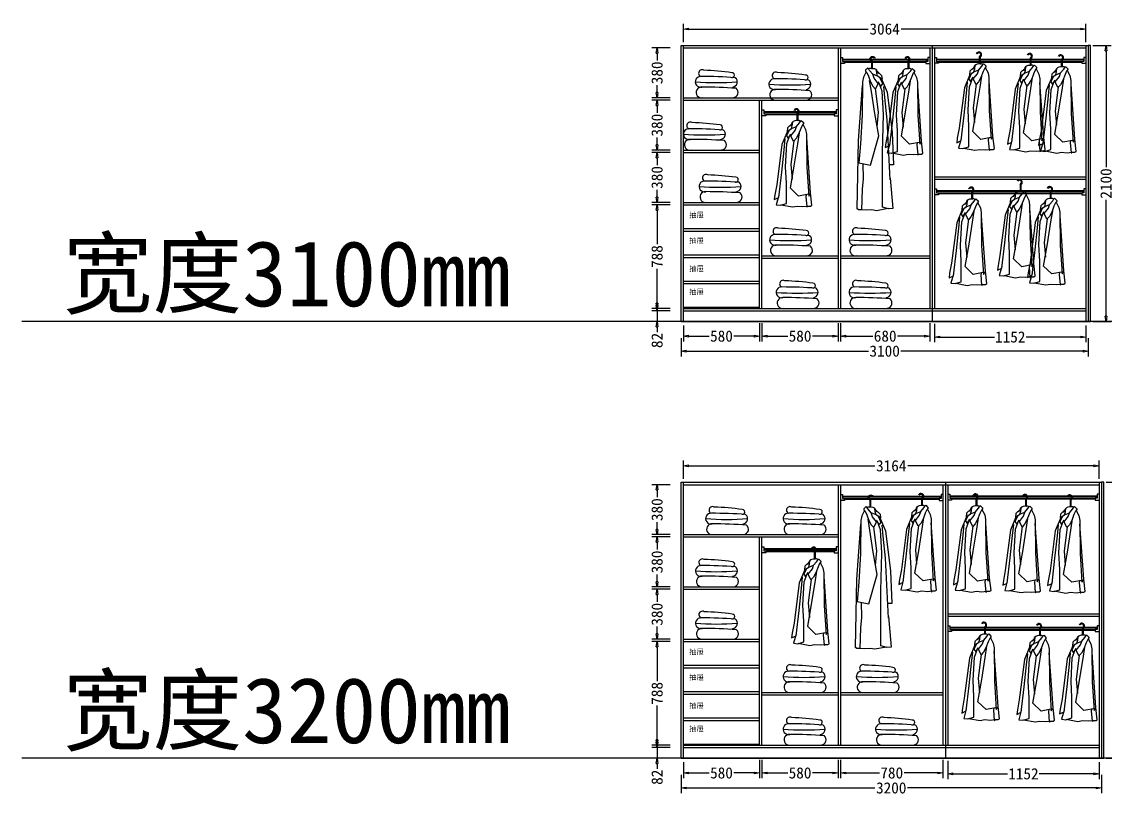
# Model space of a CAD drawing. Header units: millimetres. Extents: x 304407 to 361076, y -1262425 to -1203358.
# Drawn here: x 304407 to 312663, y -1262425 to -1256539 of the extents above; entities that cross this region are included whole.
import ezdxf

# ---------------------------------------------------------------- set-up
doc = ezdxf.new("R2010")
doc.units = ezdxf.units.MM
doc.header["$LTSCALE"] = 20
doc.layers.get('Defpoints').update_dxf_attribs({"color": 250})
for name, color, linetype in [('8', 8, 'Continuous'), ('LAYER10', 11, 'Continuous'), ('LAYER8', 11, 'Continuous'), ('图层3', 4, 'Continuous'), ('墙体', 40, 'Continuous')]:
    doc.layers.add(name, color=color, linetype=linetype)
doc.styles.get("Standard").update_dxf_attribs({"font": 'SimSun.ttf', "height": 85})
doc.styles.add('text', font='SimSun.ttf', dxfattribs={"height": 85})
doc.dimstyles.new('周文晶', dxfattribs={"dimtxt": 70, "dimasz": 40, "dimexe": 40, "dimexo": 30, "dimgap": 10, "dimtad": 0, "dimdec": 0, "dimtxsty": 'Standard', "dimblk": 'CLOSEDBLANK', "dimcen": 200, "dimclrd": 256, "dimclre": 256, "dimadec": 0, "dimazin": 0, "dimtfac": 1, "dimtdec": 0, "dimtmove": 0, "dimatfit": 3, "dimldrblk": 'CLOSEDBLANK', "dimfxl": 100, "dimfxlon": 1, "dimarcsym": 0})

# ---------------------------------------------------------------- blocks, each defined once
blk = doc.blocks.new('_ClosedBlank')
at = {"color": 0, "linetype": 'ByBlock', "lineweight": -2}
for p, q in [((-1, 0.17), (0, 0)), ((-1, 0.17), (-1, -0.17)), ((0, 0), (-1, -0.17))]:
    blk.add_line(p, q, dxfattribs=at)
blk = doc.blocks.new('*D2304')
at = {"lineweight": -2, "transparency": 16777216}
for p, q in [((310024, -1258831.6), (310024, -1258971.6)), ((309444, -1258850.1), (309444, -1258971.6)), ((309484, -1258931.6), (309640, -1258931.6)), ((309984, -1258931.6), (309828.1, -1258931.6))]:
    blk.add_line(p, q, dxfattribs=at)
at = {"layer": 'Defpoints', "color": 0, "transparency": 16777216}
for p in [(310024, -1258720.1), (309444, -1258820.1), (310024, -1258931.6)]:
    blk.add_point(p, dxfattribs=at)
at = {"lineweight": -2, "transparency": 16777216, "xscale": 40, "yscale": 40, "zscale": 40, "rotation": 180}
blk.add_blockref('_ClosedBlank', (309444, -1258931.6), dxfattribs=at)
at = {"lineweight": -2, "transparency": 16777216, "xscale": 40, "yscale": 40, "zscale": 40}
blk.add_blockref('_ClosedBlank', (310024, -1258931.6), dxfattribs=at)
at = {"color": 0, "transparency": 16777216, "insert": (309734, -1258931.6), "char_height": 85, "attachment_point": 5}
blk.add_mtext('580', dxfattribs=at)
blk = doc.blocks.new('*D2305')
at = {"lineweight": -2, "transparency": 16777216}
for p, q in [((310042, -1258831.6), (310042, -1258971.6)), ((310622, -1258831.6), (310622, -1258971.6)), ((310082, -1258931.6), (310238, -1258931.6)), ((310582, -1258931.6), (310426.1, -1258931.6))]:
    blk.add_line(p, q, dxfattribs=at)
at = {"layer": 'Defpoints', "color": 0, "transparency": 16777216}
for p in [(310042, -1256738.1), (310622, -1258720.1), (310622, -1258931.6)]:
    blk.add_point(p, dxfattribs=at)
at = {"lineweight": -2, "transparency": 16777216, "xscale": 40, "yscale": 40, "zscale": 40, "rotation": 180}
blk.add_blockref('_ClosedBlank', (310042, -1258931.6), dxfattribs=at)
at = {"lineweight": -2, "transparency": 16777216, "xscale": 40, "yscale": 40, "zscale": 40}
blk.add_blockref('_ClosedBlank', (310622, -1258931.6), dxfattribs=at)
at = {"color": 0, "transparency": 16777216, "insert": (310332, -1258931.6), "char_height": 85, "attachment_point": 5}
blk.add_mtext('580', dxfattribs=at)
blk = doc.blocks.new('*D2306')
at = {"lineweight": -2, "transparency": 16777216}
for p, q in [((309444, -1256694.7), (309444, -1256554.7)), ((309484, -1256594.7), (310850.8, -1256594.7)), ((312468, -1256594.7), (311101.3, -1256594.7)), ((312508, -1256694.7), (312508, -1256554.7))]:
    blk.add_line(p, q, dxfattribs=at)
at = {"layer": 'Defpoints', "color": 0, "transparency": 16777216}
for p in [(312508, -1256594.7), (309444, -1256738.1), (312508, -1256738.1)]:
    blk.add_point(p, dxfattribs=at)
at = {"lineweight": -2, "transparency": 16777216, "xscale": 40, "yscale": 40, "zscale": 40, "rotation": 180}
blk.add_blockref('_ClosedBlank', (309444, -1256594.7), dxfattribs=at)
at = {"lineweight": -2, "transparency": 16777216, "xscale": 40, "yscale": 40, "zscale": 40}
blk.add_blockref('_ClosedBlank', (312508, -1256594.7), dxfattribs=at)
at = {"color": 0, "transparency": 16777216, "insert": (310976, -1256594.7), "char_height": 85, "attachment_point": 5}
blk.add_mtext('3064', dxfattribs=at)
blk = doc.blocks.new('*D2307')
at = {"lineweight": -2, "transparency": 16777216}
for p, q in [((309426, -1258945.7), (309426, -1259085.7)), ((312526, -1258945.7), (312526, -1259085.7)), ((309466, -1259045.7), (310851.8, -1259045.7)), ((312486, -1259045.7), (311100.3, -1259045.7))]:
    blk.add_line(p, q, dxfattribs=at)
at = {"layer": 'Defpoints', "color": 0, "transparency": 16777216}
for p in [(309426, -1258820.1), (312526, -1258820.1), (312526, -1259045.7)]:
    blk.add_point(p, dxfattribs=at)
at = {"lineweight": -2, "transparency": 16777216, "xscale": 40, "yscale": 40, "zscale": 40, "rotation": 180}
blk.add_blockref('_ClosedBlank', (309426, -1259045.7), dxfattribs=at)
at = {"lineweight": -2, "transparency": 16777216, "xscale": 40, "yscale": 40, "zscale": 40}
blk.add_blockref('_ClosedBlank', (312526, -1259045.7), dxfattribs=at)
at = {"color": 0, "transparency": 16777216, "insert": (310976, -1259045.7), "char_height": 85, "attachment_point": 5}
blk.add_mtext('3100', dxfattribs=at)
blk = doc.blocks.new('*D2308')
at = {"lineweight": -2, "transparency": 16777216}
for p, q in [((309243.8, -1258698.1), (309243.8, -1258658.1)), ((309343.8, -1258738.1), (309203.8, -1258738.1)), ((309243.8, -1258738.1), (309243.8, -1258820.1)), ((309343.8, -1258820.1), (309203.8, -1258820.1)), ((309243.8, -1258860.1), (309243.8, -1258900.1))]:
    blk.add_line(p, q, dxfattribs=at)
at = {"layer": 'Defpoints', "color": 0, "transparency": 16777216}
for p in [(309243.8, -1258738.1), (309444, -1258738.1), (309426, -1258820.1)]:
    blk.add_point(p, dxfattribs=at)
at = {"lineweight": -2, "transparency": 16777216, "xscale": 40, "yscale": 40, "zscale": 40}
for p, rotation in [((309243.8, -1258738.1), 270), ((309243.8, -1258820.1), 90)]:
    blk.add_blockref('_ClosedBlank', p, dxfattribs=dict(at, rotation=rotation))
at = {"color": 0, "transparency": 16777216, "insert": (309243.8, -1258964.2), "char_height": 85, "attachment_point": 5, "rotation": 90}
blk.add_mtext('82', dxfattribs=at)
blk = doc.blocks.new('*D2309')
at = {"lineweight": -2, "transparency": 16777216}
for p, q in [((309343.8, -1257932.1), (309203.8, -1257932.1)), ((309243.8, -1257972.1), (309243.8, -1258232.7)), ((309243.8, -1258680.1), (309243.8, -1258419.4)), ((309343.8, -1258720.1), (309203.8, -1258720.1))]:
    blk.add_line(p, q, dxfattribs=at)
at = {"layer": 'Defpoints', "color": 0, "transparency": 16777216}
for p in [(309243.8, -1257932.1), (309444, -1257932.1), (309444, -1258720.1)]:
    blk.add_point(p, dxfattribs=at)
at = {"lineweight": -2, "transparency": 16777216, "xscale": 40, "yscale": 40, "zscale": 40}
for p, rotation in [((309243.8, -1257932.1), 90), ((309243.8, -1258720.1), 270)]:
    blk.add_blockref('_ClosedBlank', p, dxfattribs=dict(at, rotation=rotation))
at = {"color": 0, "transparency": 16777216, "insert": (309243.8, -1258326.1), "char_height": 85, "attachment_point": 5, "rotation": 90}
blk.add_mtext('788', dxfattribs=at)
blk = doc.blocks.new('*D2310')
at = {"lineweight": -2, "transparency": 16777216}
for p, q in [((309343.8, -1257534.1), (309203.8, -1257534.1)), ((309243.8, -1257574.1), (309243.8, -1257630)), ((309243.8, -1257874.1), (309243.8, -1257818.1)), ((309343.8, -1257914.1), (309203.8, -1257914.1))]:
    blk.add_line(p, q, dxfattribs=at)
at = {"layer": 'Defpoints', "color": 0, "transparency": 16777216}
for p in [(309243.8, -1257534.1), (309444, -1257534.1), (309444, -1257914.1)]:
    blk.add_point(p, dxfattribs=at)
at = {"lineweight": -2, "transparency": 16777216, "xscale": 40, "yscale": 40, "zscale": 40}
for p, rotation in [((309243.8, -1257534.1), 90), ((309243.8, -1257914.1), 270)]:
    blk.add_blockref('_ClosedBlank', p, dxfattribs=dict(at, rotation=rotation))
at = {"color": 0, "transparency": 16777216, "insert": (309243.8, -1257724.1), "char_height": 85, "attachment_point": 5, "rotation": 90}
blk.add_mtext('380', dxfattribs=at)
blk = doc.blocks.new('*D2311')
at = {"lineweight": -2, "transparency": 16777216}
for p, q in [((309343.8, -1257136.1), (309203.8, -1257136.1)), ((309243.8, -1257176.1), (309243.8, -1257232)), ((309243.8, -1257476.1), (309243.8, -1257420.1)), ((309343.8, -1257516.1), (309203.8, -1257516.1))]:
    blk.add_line(p, q, dxfattribs=at)
at = {"layer": 'Defpoints', "color": 0, "transparency": 16777216}
for p in [(309243.8, -1257136.1), (309444, -1257136.1), (309444, -1257516.1)]:
    blk.add_point(p, dxfattribs=at)
at = {"lineweight": -2, "transparency": 16777216, "xscale": 40, "yscale": 40, "zscale": 40}
for p, rotation in [((309243.8, -1257136.1), 90), ((309243.8, -1257516.1), 270)]:
    blk.add_blockref('_ClosedBlank', p, dxfattribs=dict(at, rotation=rotation))
at = {"color": 0, "transparency": 16777216, "insert": (309243.8, -1257326.1), "char_height": 85, "attachment_point": 5, "rotation": 90}
blk.add_mtext('380', dxfattribs=at)
blk = doc.blocks.new('*D2312')
at = {"lineweight": -2, "transparency": 16777216}
for p, q in [((309343.8, -1256738.1), (309203.8, -1256738.1)), ((309243.8, -1256778.1), (309243.8, -1256834)), ((309243.8, -1257078.1), (309243.8, -1257022.1)), ((309343.8, -1257118.1), (309203.8, -1257118.1))]:
    blk.add_line(p, q, dxfattribs=at)
at = {"layer": 'Defpoints', "color": 0, "transparency": 16777216}
for p in [(309243.8, -1256738.1), (309444, -1256738.1), (309444, -1257118.1)]:
    blk.add_point(p, dxfattribs=at)
at = {"lineweight": -2, "transparency": 16777216, "xscale": 40, "yscale": 40, "zscale": 40}
for p, rotation in [((309243.8, -1256738.1), 90), ((309243.8, -1257118.1), 270)]:
    blk.add_blockref('_ClosedBlank', p, dxfattribs=dict(at, rotation=rotation))
at = {"color": 0, "transparency": 16777216, "insert": (309243.8, -1256928.1), "char_height": 85, "attachment_point": 5, "rotation": 90}
blk.add_mtext('380', dxfattribs=at)
blk = doc.blocks.new('*D2313')
at = {"lineweight": -2, "transparency": 16777216}
for p, q in [((312560.9, -1256720.1), (312700.9, -1256720.1)), ((312660.9, -1256760.1), (312660.9, -1257645.3)), ((312660.9, -1258780.1), (312660.9, -1257894.8)), ((312560.9, -1258820.1), (312700.9, -1258820.1))]:
    blk.add_line(p, q, dxfattribs=at)
at = {"layer": 'Defpoints', "color": 0, "transparency": 16777216}
for p in [(312526, -1256720.1), (312660.9, -1256720.1), (312526, -1258820.1)]:
    blk.add_point(p, dxfattribs=at)
at = {"lineweight": -2, "transparency": 16777216, "xscale": 40, "yscale": 40, "zscale": 40}
for p, rotation in [((312660.9, -1256720.1), 90), ((312660.9, -1258820.1), 270)]:
    blk.add_blockref('_ClosedBlank', p, dxfattribs=dict(at, rotation=rotation))
at = {"color": 0, "transparency": 16777216, "insert": (312660.9, -1257770.1), "char_height": 85, "attachment_point": 5, "rotation": 90}
blk.add_mtext('2100', dxfattribs=at)
blk = doc.blocks.new('*D2314')
at = {"lineweight": -2, "transparency": 16777216}
for p, q in [((311356, -1258838.3), (311356, -1258978.3)), ((312508, -1258850.1), (312508, -1258978.3)), ((311396, -1258938.3), (311811.8, -1258938.3)), ((312468, -1258938.3), (312052.3, -1258938.3))]:
    blk.add_line(p, q, dxfattribs=at)
at = {"layer": 'Defpoints', "color": 0, "transparency": 16777216}
for p in [(311356, -1258720.1), (312508, -1258820.1), (312508, -1258938.3)]:
    blk.add_point(p, dxfattribs=at)
at = {"lineweight": -2, "transparency": 16777216, "xscale": 40, "yscale": 40, "zscale": 40, "rotation": 180}
blk.add_blockref('_ClosedBlank', (311356, -1258938.3), dxfattribs=at)
at = {"lineweight": -2, "transparency": 16777216, "xscale": 40, "yscale": 40, "zscale": 40}
blk.add_blockref('_ClosedBlank', (312508, -1258938.3), dxfattribs=at)
at = {"color": 0, "transparency": 16777216, "insert": (311932, -1258938.3), "char_height": 85, "attachment_point": 5}
blk.add_mtext('1152', dxfattribs=at)
blk = doc.blocks.new('*D2315')
at = {"lineweight": -2, "transparency": 16777216}
for p, q in [((310640, -1258831.6), (310640, -1258971.6)), ((311320, -1258831.6), (311320, -1258971.6)), ((310680, -1258931.6), (310885.3, -1258931.6)), ((311280, -1258931.6), (311074.8, -1258931.6))]:
    blk.add_line(p, q, dxfattribs=at)
at = {"layer": 'Defpoints', "color": 0, "transparency": 16777216}
for p in [(310640, -1258720.1), (311320, -1258720.1), (311320, -1258931.6)]:
    blk.add_point(p, dxfattribs=at)
at = {"lineweight": -2, "transparency": 16777216, "xscale": 40, "yscale": 40, "zscale": 40, "rotation": 180}
blk.add_blockref('_ClosedBlank', (310640, -1258931.6), dxfattribs=at)
at = {"lineweight": -2, "transparency": 16777216, "xscale": 40, "yscale": 40, "zscale": 40}
blk.add_blockref('_ClosedBlank', (311320, -1258931.6), dxfattribs=at)
at = {"color": 0, "transparency": 16777216, "insert": (310980, -1258931.6), "char_height": 85, "attachment_point": 5}
blk.add_mtext('680', dxfattribs=at)
blk = doc.blocks.new('*D2422')
at = {"lineweight": -2, "transparency": 16777216}
for p, q in [((309444, -1262173.9), (309444, -1262295.5)), ((310024, -1262155.5), (310024, -1262295.5)), ((309484, -1262255.5), (309640, -1262255.5)), ((309984, -1262255.5), (309828.1, -1262255.5))]:
    blk.add_line(p, q, dxfattribs=at)
at = {"layer": 'Defpoints', "color": 0, "transparency": 16777216}
for p in [(310024, -1262043.9), (309444, -1262143.9), (310024, -1262255.5)]:
    blk.add_point(p, dxfattribs=at)
at = {"lineweight": -2, "transparency": 16777216, "xscale": 40, "yscale": 40, "zscale": 40, "rotation": 180}
blk.add_blockref('_ClosedBlank', (309444, -1262255.5), dxfattribs=at)
at = {"lineweight": -2, "transparency": 16777216, "xscale": 40, "yscale": 40, "zscale": 40}
blk.add_blockref('_ClosedBlank', (310024, -1262255.5), dxfattribs=at)
at = {"color": 0, "transparency": 16777216, "insert": (309734, -1262255.5), "char_height": 85, "attachment_point": 5}
blk.add_mtext('580', dxfattribs=at)
blk = doc.blocks.new('*D2423')
at = {"lineweight": -2, "transparency": 16777216}
for p, q in [((310042, -1262155.5), (310042, -1262295.5)), ((310622, -1262155.5), (310622, -1262295.5)), ((310082, -1262255.5), (310238, -1262255.5)), ((310582, -1262255.5), (310426.1, -1262255.5))]:
    blk.add_line(p, q, dxfattribs=at)
at = {"layer": 'Defpoints', "color": 0, "transparency": 16777216}
for p in [(310042, -1260061.9), (310622, -1262043.9), (310622, -1262255.5)]:
    blk.add_point(p, dxfattribs=at)
at = {"lineweight": -2, "transparency": 16777216, "xscale": 40, "yscale": 40, "zscale": 40, "rotation": 180}
blk.add_blockref('_ClosedBlank', (310042, -1262255.5), dxfattribs=at)
at = {"lineweight": -2, "transparency": 16777216, "xscale": 40, "yscale": 40, "zscale": 40}
blk.add_blockref('_ClosedBlank', (310622, -1262255.5), dxfattribs=at)
at = {"color": 0, "transparency": 16777216, "insert": (310332, -1262255.5), "char_height": 85, "attachment_point": 5}
blk.add_mtext('580', dxfattribs=at)
blk = doc.blocks.new('*D2424')
at = {"lineweight": -2, "transparency": 16777216}
for p, q in [((309444, -1260018.5), (309444, -1259878.5)), ((312608, -1260018.5), (312608, -1259878.5)), ((309484, -1259918.5), (310900.8, -1259918.5)), ((312568, -1259918.5), (311151.3, -1259918.5))]:
    blk.add_line(p, q, dxfattribs=at)
at = {"layer": 'Defpoints', "color": 0, "transparency": 16777216}
for p in [(312608, -1259918.5), (309444, -1260061.9), (312608, -1260061.9)]:
    blk.add_point(p, dxfattribs=at)
at = {"lineweight": -2, "transparency": 16777216, "xscale": 40, "yscale": 40, "zscale": 40, "rotation": 180}
blk.add_blockref('_ClosedBlank', (309444, -1259918.5), dxfattribs=at)
at = {"lineweight": -2, "transparency": 16777216, "xscale": 40, "yscale": 40, "zscale": 40}
blk.add_blockref('_ClosedBlank', (312608, -1259918.5), dxfattribs=at)
at = {"color": 0, "transparency": 16777216, "insert": (311026, -1259918.5), "char_height": 85, "attachment_point": 5}
blk.add_mtext('3164', dxfattribs=at)
blk = doc.blocks.new('*D2425')
at = {"lineweight": -2, "transparency": 16777216}
for p, q in [((309426, -1262269.6), (309426, -1262409.6)), ((312626, -1262269.6), (312626, -1262409.6)), ((309466, -1262369.6), (310901.8, -1262369.6)), ((312586, -1262369.6), (311150.3, -1262369.6))]:
    blk.add_line(p, q, dxfattribs=at)
at = {"layer": 'Defpoints', "color": 0, "transparency": 16777216}
for p in [(309426, -1262143.9), (312626, -1262143.9), (312626, -1262369.6)]:
    blk.add_point(p, dxfattribs=at)
at = {"lineweight": -2, "transparency": 16777216, "xscale": 40, "yscale": 40, "zscale": 40, "rotation": 180}
blk.add_blockref('_ClosedBlank', (309426, -1262369.6), dxfattribs=at)
at = {"lineweight": -2, "transparency": 16777216, "xscale": 40, "yscale": 40, "zscale": 40}
blk.add_blockref('_ClosedBlank', (312626, -1262369.6), dxfattribs=at)
at = {"color": 0, "transparency": 16777216, "insert": (311026, -1262369.6), "char_height": 85, "attachment_point": 5}
blk.add_mtext('3200', dxfattribs=at)
blk = doc.blocks.new('*D2426')
at = {"lineweight": -2, "transparency": 16777216}
for p, q in [((309243.8, -1262021.9), (309243.8, -1261981.9)), ((309343.8, -1262061.9), (309203.8, -1262061.9)), ((309243.8, -1262061.9), (309243.8, -1262143.9)), ((309343.8, -1262143.9), (309203.8, -1262143.9)), ((309243.8, -1262183.9), (309243.8, -1262223.9))]:
    blk.add_line(p, q, dxfattribs=at)
at = {"layer": 'Defpoints', "color": 0, "transparency": 16777216}
for p in [(309243.8, -1262061.9), (309444, -1262061.9), (309426, -1262143.9)]:
    blk.add_point(p, dxfattribs=at)
at = {"lineweight": -2, "transparency": 16777216, "xscale": 40, "yscale": 40, "zscale": 40}
for p, rotation in [((309243.8, -1262061.9), 270), ((309243.8, -1262143.9), 90)]:
    blk.add_blockref('_ClosedBlank', p, dxfattribs=dict(at, rotation=rotation))
at = {"color": 0, "transparency": 16777216, "insert": (309243.8, -1262288), "char_height": 85, "attachment_point": 5, "rotation": 90}
blk.add_mtext('82', dxfattribs=at)
blk = doc.blocks.new('*D2427')
at = {"lineweight": -2, "transparency": 16777216}
for p, q in [((309343.8, -1261255.9), (309203.8, -1261255.9)), ((309243.8, -1261295.9), (309243.8, -1261556.6)), ((309243.8, -1262003.9), (309243.8, -1261743.3)), ((309343.8, -1262043.9), (309203.8, -1262043.9))]:
    blk.add_line(p, q, dxfattribs=at)
at = {"layer": 'Defpoints', "color": 0, "transparency": 16777216}
for p in [(309243.8, -1261255.9), (309444, -1261255.9), (309444, -1262043.9)]:
    blk.add_point(p, dxfattribs=at)
at = {"lineweight": -2, "transparency": 16777216, "xscale": 40, "yscale": 40, "zscale": 40}
for p, rotation in [((309243.8, -1261255.9), 90), ((309243.8, -1262043.9), 270)]:
    blk.add_blockref('_ClosedBlank', p, dxfattribs=dict(at, rotation=rotation))
at = {"color": 0, "transparency": 16777216, "insert": (309243.8, -1261649.9), "char_height": 85, "attachment_point": 5, "rotation": 90}
blk.add_mtext('788', dxfattribs=at)
blk = doc.blocks.new('*D2428')
at = {"lineweight": -2, "transparency": 16777216}
for p, q in [((309343.8, -1260857.9), (309203.8, -1260857.9)), ((309243.8, -1260897.9), (309243.8, -1260953.9)), ((309243.8, -1261197.9), (309243.8, -1261142)), ((309343.8, -1261237.9), (309203.8, -1261237.9))]:
    blk.add_line(p, q, dxfattribs=at)
at = {"layer": 'Defpoints', "color": 0, "transparency": 16777216}
for p in [(309243.8, -1260857.9), (309444, -1260857.9), (309444, -1261237.9)]:
    blk.add_point(p, dxfattribs=at)
at = {"lineweight": -2, "transparency": 16777216, "xscale": 40, "yscale": 40, "zscale": 40}
for p, rotation in [((309243.8, -1260857.9), 90), ((309243.8, -1261237.9), 270)]:
    blk.add_blockref('_ClosedBlank', p, dxfattribs=dict(at, rotation=rotation))
at = {"color": 0, "transparency": 16777216, "insert": (309243.8, -1261047.9), "char_height": 85, "attachment_point": 5, "rotation": 90}
blk.add_mtext('380', dxfattribs=at)
blk = doc.blocks.new('*D2429')
at = {"lineweight": -2, "transparency": 16777216}
for p, q in [((309343.8, -1260459.9), (309203.8, -1260459.9)), ((309243.8, -1260499.9), (309243.8, -1260555.9)), ((309243.8, -1260799.9), (309243.8, -1260744)), ((309343.8, -1260839.9), (309203.8, -1260839.9))]:
    blk.add_line(p, q, dxfattribs=at)
at = {"layer": 'Defpoints', "color": 0, "transparency": 16777216}
for p in [(309243.8, -1260459.9), (309444, -1260459.9), (309444, -1260839.9)]:
    blk.add_point(p, dxfattribs=at)
at = {"lineweight": -2, "transparency": 16777216, "xscale": 40, "yscale": 40, "zscale": 40}
for p, rotation in [((309243.8, -1260459.9), 90), ((309243.8, -1260839.9), 270)]:
    blk.add_blockref('_ClosedBlank', p, dxfattribs=dict(at, rotation=rotation))
at = {"color": 0, "transparency": 16777216, "insert": (309243.8, -1260649.9), "char_height": 85, "attachment_point": 5, "rotation": 90}
blk.add_mtext('380', dxfattribs=at)
blk = doc.blocks.new('*D2430')
at = {"lineweight": -2, "transparency": 16777216}
for p, q in [((309343.8, -1260061.9), (309203.8, -1260061.9)), ((309243.8, -1260101.9), (309243.8, -1260157.9)), ((309243.8, -1260401.9), (309243.8, -1260346)), ((309343.8, -1260441.9), (309203.8, -1260441.9))]:
    blk.add_line(p, q, dxfattribs=at)
at = {"layer": 'Defpoints', "color": 0, "transparency": 16777216}
for p in [(309243.8, -1260061.9), (309444, -1260061.9), (309444, -1260441.9)]:
    blk.add_point(p, dxfattribs=at)
at = {"lineweight": -2, "transparency": 16777216, "xscale": 40, "yscale": 40, "zscale": 40}
for p, rotation in [((309243.8, -1260061.9), 90), ((309243.8, -1260441.9), 270)]:
    blk.add_blockref('_ClosedBlank', p, dxfattribs=dict(at, rotation=rotation))
at = {"color": 0, "transparency": 16777216, "insert": (309243.8, -1260251.9), "char_height": 85, "attachment_point": 5, "rotation": 90}
blk.add_mtext('380', dxfattribs=at)
blk = doc.blocks.new('*D2431')
at = {"lineweight": -2, "transparency": 16777216}
for p, q in [((312660.9, -1260043.9), (312800.9, -1260043.9)), ((312760.9, -1260083.9), (312760.9, -1260969.2)), ((312760.9, -1262103.9), (312760.9, -1261218.7)), ((312660.9, -1262143.9), (312800.9, -1262143.9))]:
    blk.add_line(p, q, dxfattribs=at)
at = {"layer": 'Defpoints', "color": 0, "transparency": 16777216}
for p in [(312626, -1260043.9), (312760.9, -1260043.9), (312626, -1262143.9)]:
    blk.add_point(p, dxfattribs=at)
at = {"lineweight": -2, "transparency": 16777216, "xscale": 40, "yscale": 40, "zscale": 40}
for p, rotation in [((312760.9, -1260043.9), 90), ((312760.9, -1262143.9), 270)]:
    blk.add_blockref('_ClosedBlank', p, dxfattribs=dict(at, rotation=rotation))
at = {"color": 0, "transparency": 16777216, "insert": (312760.9, -1261093.9), "char_height": 85, "attachment_point": 5, "rotation": 90}
blk.add_mtext('2100', dxfattribs=at)
blk = doc.blocks.new('*D2432')
at = {"lineweight": -2, "transparency": 16777216}
for p, q in [((311456, -1262162.1), (311456, -1262302.1)), ((312608, -1262173.9), (312608, -1262302.1)), ((311496, -1262262.1), (311911.8, -1262262.1)), ((312568, -1262262.1), (312152.3, -1262262.1))]:
    blk.add_line(p, q, dxfattribs=at)
at = {"layer": 'Defpoints', "color": 0, "transparency": 16777216}
for p in [(311456, -1262043.9), (312608, -1262143.9), (312608, -1262262.1)]:
    blk.add_point(p, dxfattribs=at)
at = {"lineweight": -2, "transparency": 16777216, "xscale": 40, "yscale": 40, "zscale": 40, "rotation": 180}
blk.add_blockref('_ClosedBlank', (311456, -1262262.1), dxfattribs=at)
at = {"lineweight": -2, "transparency": 16777216, "xscale": 40, "yscale": 40, "zscale": 40}
blk.add_blockref('_ClosedBlank', (312608, -1262262.1), dxfattribs=at)
at = {"color": 0, "transparency": 16777216, "insert": (312032, -1262262.1), "char_height": 85, "attachment_point": 5}
blk.add_mtext('1152', dxfattribs=at)
blk = doc.blocks.new('*D2433')
at = {"lineweight": -2, "transparency": 16777216}
for p, q in [((310640, -1262155.5), (310640, -1262295.5)), ((311420, -1262155.5), (311420, -1262295.5)), ((310680, -1262255.5), (310936.2, -1262255.5)), ((311380, -1262255.5), (311123.9, -1262255.5))]:
    blk.add_line(p, q, dxfattribs=at)
at = {"layer": 'Defpoints', "color": 0, "transparency": 16777216}
for p in [(310640, -1262043.9), (311420, -1262043.9), (311420, -1262255.5)]:
    blk.add_point(p, dxfattribs=at)
at = {"lineweight": -2, "transparency": 16777216, "xscale": 40, "yscale": 40, "zscale": 40, "rotation": 180}
blk.add_blockref('_ClosedBlank', (310640, -1262255.5), dxfattribs=at)
at = {"lineweight": -2, "transparency": 16777216, "xscale": 40, "yscale": 40, "zscale": 40}
blk.add_blockref('_ClosedBlank', (311420, -1262255.5), dxfattribs=at)
at = {"color": 0, "transparency": 16777216, "insert": (311030, -1262255.5), "char_height": 85, "attachment_point": 5}
blk.add_mtext('780', dxfattribs=at)
blk = doc.blocks.new('A$C1C5764E0')
at = {"layer": '8'}
for p, q in [((172.3, 708.4), (172.3, 657.4)), ((178.3, 708.4), (178.3, 657.4)), ((103, 580.9), (58.4, 475.1)), ((113.7, 585.2), (93.2, 541.7)), ((99.9, 601.9), (97.1, 574.2)), ((97.1, 574.2), (130.4, 596.4)), ((135.3, 635.3), (99.9, 601.9)), ((126.3, 542.3), (158.2, 582.5)), ((130.4, 596.4), (137.4, 618.5)), ((130.4, 596.4), (167.9, 611.6)), ((137.4, 618.5), (140.1, 644.9)), ((158.2, 582.5), (167.9, 611.6)), ((167.9, 611.6), (191.5, 639.3)), ((201.2, 597.8), (184.5, 553.4)), ((191.5, 639.3), (201.2, 654.6)), ((201.2, 654.6), (205.3, 658.7)), ((213.6, 624.1), (201.2, 597.8)), ((205.3, 658.7), (222, 642.1)), ((222, 635.2), (213.6, 624.1)), ((217.8, 629.6), (238.6, 589.4)), ((222, 642.1), (222, 635.2)), ((238.6, 589.4), (245.5, 553.4)), ((75, 435), (83.4, 518.8)), ((93.2, 541.7), (106.3, 522.1)), ((96.5, 482.8), (119.4, 544.9)), ((106.3, 522.1), (125.9, 554.7)), ((148.8, 502.4), (125.9, 322.6)), ((147.1, 499.3), (126.3, 542.3)), ((166.5, 520.1), (147.1, 499.3)), ((184.5, 553.4), (166.5, 520.1)), ((178.3, 479.5), (191.3, 564.6)), ((245.5, 553.4), (248.3, 302.5)), ((276.4, 106.8), (247, 525.3)), ((58.4, 475.1), (19.5, 168.8)), ((57, 265.8), (75, 435)), ((86.6, 306.3), (96.5, 482.8)), ((152.1, 312.8), (178.3, 479.5)), ((34.3, 73.1), (57, 265.8)), ((93.2, 180.9), (86.6, 306.3)), ((122.6, 142.8), (152.1, 312.8)), ((125.9, 322.6), (135.7, 211.4)), ((248.3, 302.5), (262.2, 83.5)), ((19.5, 168.8), (4.8, 92.7)), ((93.2, 26.2), (93.2, 180.9)), ((4.8, 92.7), (0, 56.7)), ((34.3, 86.2), (14.7, 16.3)), ((184.8, 82.8), (122.6, 142.8)), ((273.1, 99.1), (184.8, 82.8)), ((244.2, 93.8), (240.9, 79.6)), ((262.2, 83.5), (273.1, 99.1)), ((286.7, 13.1), (276.4, 106.8)), ((0, 56.7), (34.3, 73.1)), ((14.7, 16.3), (47.4, 13.1)), ((47.4, 13.1), (93.2, 26.2)), ((50.7, 16.3), (139, 0)), ((139, 0), (175, 6.5)), ((175, 6.5), (217.5, 3.3)), ((217.5, 3.3), (253.5, 6.5)), ((240.9, 79.6), (247.4, 1.1)), ((247.4, 1.1), (254, 3.3)), ((253.5, 6.5), (276.9, 6.5)), ((276.9, 6.5), (286.7, 13.1))]:
    blk.add_line(p, q, dxfattribs=at)
for centre, radius, start, end in [((168.9, 727.1), 20.9, 296.63379, 159.52854), ((168.9, 727.1), 14.9, 296.63379, 150.61748), ((175.9, 709.9), 3.91, 94.6712, 201.96259), ((110.9, 641.2), 25.1, 286.26362, 2.02477), ((168.9, 613.1), 43.9, 77.69929, 138.59655), ((186.2, 639.8), 18, 42.48003, 116.33917)]:
    blk.add_arc(centre, radius, start, end, dxfattribs=at)
blk = doc.blocks.new('A$C4F477F88')
at = {"layer": 'LAYER10'}
blk.add_blockref('A$C1C5764E0', (0, 0), dxfattribs=at)
blk = doc.blocks.new('A$C5E603B19')
at = {"layer": 'LAYER8'}
blk.add_blockref('A$C4F477F88', (0, 0), dxfattribs=at)
blk = doc.blocks.new('A$C1B0A679D')
at = {"layer": '图层3'}
blk.add_blockref('A$C5E603B19', (0, 0), dxfattribs=at)
blk = doc.blocks.new('A$C52EB379C')
at = {"layer": '8'}
for p, q in [((163.3, 1134.6), (163.3, 1083.5)), ((169.3, 1134.6), (169.3, 1083.5)), ((182.5, 1065.5), (192.3, 1080.7)), ((192.3, 1080.7), (196.4, 1084.9)), ((196.4, 1084.9), (213.1, 1068.3)), ((94.1, 1007.1), (49.5, 901.3)), ((104.8, 1011.4), (84.3, 967.8)), ((91, 1028.1), (88.2, 1000.3)), ((88.2, 1000.3), (121.5, 1022.5)), ((126.4, 1061.5), (91, 1028.1)), ((117.4, 968.5), (149.3, 1008.7)), ((121.5, 1022.5), (128.4, 1044.7)), ((121.5, 1022.5), (159, 1037.8)), ((128.4, 1044.7), (131.2, 1071)), ((149.3, 1008.7), (159, 1037.8)), ((159, 1037.8), (182.5, 1065.5)), ((169.3, 905.7), (182.4, 990.7)), ((192.3, 1023.9), (175.6, 979.5)), ((204.7, 1050.2), (192.3, 1023.9)), ((213.1, 1061.3), (204.7, 1050.2)), ((208.9, 1055.8), (229.7, 1015.6)), ((213.1, 1068.3), (213.1, 1061.3)), ((229.7, 1015.6), (236.6, 979.5)), ((66.1, 861.1), (74.5, 944.9)), ((77.7, 732.4), (87.6, 909)), ((84.3, 967.8), (97.4, 948.2)), ((87.6, 909), (110.5, 971.1)), ((97.4, 948.2), (117, 980.9)), ((139.9, 928.6), (117, 748.8)), ((138.2, 925.5), (117.4, 968.5)), ((157.6, 946.3), (138.2, 925.5)), ((175.6, 979.5), (157.6, 946.3)), ((236.6, 979.5), (239.4, 728.7)), ((267.5, 533), (238.1, 951.5)), ((49.5, 901.3), (10.6, 595)), ((48.1, 692), (66.1, 861.1)), ((143.2, 738.9), (169.3, 905.7)), ((117, 748.8), (126.8, 637.6)), ((25.4, 235.4), (48.1, 692)), ((84.3, 444.7), (77.7, 732.4)), ((113.7, 568.9), (143.2, 738.9)), ((239.4, 728.7), (253.3, 509.7)), ((10.6, 595), (0, 349)), ((175.9, 346.6), (113.7, 568.9)), ((253.3, 509.7), (264.2, 362.9)), ((277.8, 13.1), (267.5, 533)), ((84.3, 26.2), (84.3, 444.7)), ((0, 349), (31, 349)), ((264.2, 362.9), (175.9, 346.6)), ((235.3, 357.6), (232, 242)), ((25.4, 248.5), (5.8, 16.3)), ((232, 242), (238.5, 163.5)), ((238.5, 163.5), (245.1, 3.3)), ((5.8, 16.3), (38.5, 13.1)), ((38.5, 13.1), (84.3, 26.2)), ((41.7, 16.3), (130.1, 0)), ((130.1, 0), (166.1, 6.5)), ((166.1, 6.5), (208.6, 3.3)), ((208.6, 3.3), (244.6, 6.5)), ((244.6, 6.5), (268, 6.5)), ((268, 6.5), (277.8, 13.1))]:
    blk.add_line(p, q, dxfattribs=at)
for centre, radius, start, end in [((160, 1153.2), 20.9, 296.63379, 159.52854), ((160, 1153.2), 14.9, 296.63379, 150.61748), ((160, 1039.2), 43.9, 77.69929, 138.59655), ((167, 1136), 3.91, 94.6712, 201.96259), ((177.3, 1066), 18, 42.48003, 116.33917), ((102, 1067.4), 25.1, 286.26362, 2.02477)]:
    blk.add_arc(centre, radius, start, end, dxfattribs=at)
blk = doc.blocks.new('A$C05785CA5')
at = {"layer": 'LAYER10'}
blk.add_blockref('A$C52EB379C', (0, 0), dxfattribs=at)
blk = doc.blocks.new('A$C100967EE')
at = {"layer": 'LAYER10'}
blk.add_blockref('A$C05785CA5', (0, 0), dxfattribs=at)
blk = doc.blocks.new('A$C65D30603')
at = {"layer": 'LAYER8'}
blk.add_blockref('A$C100967EE', (0, 0), dxfattribs=at)
blk = doc.blocks.new('A$C50CE712E')
at = {"layer": '图层3'}
blk.add_blockref('A$C65D30603', (0, 0), dxfattribs=at)
blk = doc.blocks.new('A$C11F00F61')
at = {"color": 8}
blk.add_line((48.2, 0), (290.3, 1.2), dxfattribs=at)
at = {"layer": '墙体', "color": 8}
for centre, radius, start, end in [((52.6, 186.6), 26.7, 59.80213, 244.0801), ((9.8, -1698.7), 1909.1, 81.89814, 88.31115), ((280.3, 173), 18.4, 260.15505, 94.41573), ((41, 121.6), 41, 86.08337, 284.09881), ((159.2, 2329.1), 2213.2, 265.87556, 274.15905), ((53.8, -3125.6), 3288.1, 85.62439, 90.17553), ((279.7, 121.7), 40, 274.94064, 51.31651), ((48.2, 41), 41, 86.08337, 284.09881), ((61, -3206.2), 3288.1, 85.62439, 90.17553), ((286.9, 41.1), 40, 274.94064, 51.31651)]:
    blk.add_arc(centre, radius, start, end, dxfattribs=at)

msp = doc.modelspace()

# ---------------------------------------------------------------- linework, layer by layer
for p, q in [((309426, -1258820.1), (309426, -1256720.1)), ((309426, -1256720.1), (312526, -1256720.1)), ((309444, -1258820.1), (309444, -1256720.1)), ((309444, -1256738.1), (312508, -1256738.1)), ((310622, -1256738.1), (310622, -1258720.1)), ((310640, -1256738.1), (310640, -1258720.1)), ((311320, -1256738.1), (311320, -1258720.1)), ((311338, -1256720.1), (311338, -1258820.1)), ((311356, -1256738.1), (311356, -1258720.1)), ((312508, -1256720.1), (312508, -1258820.1)), ((312526, -1256720.1), (312526, -1258820.1)), ((312544, -1256720.1), (312526, -1256720.1)), ((312544, -1258820.1), (312544, -1256720.1)), ((309444, -1257118.1), (310622, -1257118.1)), ((309444, -1257136.1), (310622, -1257136.1)), ((310024, -1258720.1), (310024, -1257136.1)), ((310042, -1258720.1), (310042, -1257136.1)), ((309444, -1257516.1), (310024, -1257516.1)), ((309444, -1257534.1), (310024, -1257534.1)), ((311356, -1257720.1), (312508, -1257720.1)), ((311356, -1257738.1), (312508, -1257738.1)), ((309444, -1257914.1), (310024, -1257914.1)), ((309444, -1257932.1), (310024, -1257932.1)), ((309444, -1258112.1), (310024, -1258112.1)), ((309444, -1258132.1), (310024, -1258132.1)), ((309444, -1258312.1), (310024, -1258312.1)), ((309444, -1258332.1), (310024, -1258332.1)), ((310042, -1258320.1), (310622, -1258320.1)), ((310042, -1258338.1), (310622, -1258338.1)), ((310640, -1258320.1), (311320, -1258320.1)), ((310640, -1258338.1), (311320, -1258338.1)), ((309444, -1258512.1), (310024, -1258512.1)), ((309444, -1258532.1), (310024, -1258532.1)), ((309444, -1258712.1), (310024, -1258712.1)), ((309444, -1258720.1), (312508, -1258720.1)), ((309444, -1258738.1), (312508, -1258738.1)), ((309426, -1258820.1), (312526, -1258820.1)), ((312526, -1258820.1), (312544, -1258820.1)), ((309426, -1262143.9), (309426, -1260043.9)), ((309426, -1260043.9), (312626, -1260043.9)), ((309444, -1262143.9), (309444, -1260043.9)), ((309444, -1260061.9), (312608, -1260061.9)), ((310622, -1260061.9), (310622, -1262043.9)), ((310640, -1260061.9), (310640, -1262043.9)), ((311420, -1260061.9), (311420, -1262043.9)), ((311438, -1260043.9), (311438, -1262143.9)), ((311456, -1260061.9), (311456, -1262043.9)), ((312608, -1260043.9), (312608, -1262143.9)), ((312626, -1260043.9), (312626, -1262143.9)), ((312644, -1260043.9), (312626, -1260043.9)), ((312644, -1262143.9), (312644, -1260043.9)), ((309444, -1260441.9), (310622, -1260441.9)), ((309444, -1260459.9), (310622, -1260459.9)), ((310024, -1262043.9), (310024, -1260459.9)), ((310042, -1262043.9), (310042, -1260459.9)), ((309444, -1260839.9), (310024, -1260839.9)), ((309444, -1260857.9), (310024, -1260857.9)), ((311456, -1261043.9), (312608, -1261043.9)), ((311456, -1261061.9), (312608, -1261061.9)), ((309444, -1261237.9), (310024, -1261237.9)), ((309444, -1261255.9), (310024, -1261255.9)), ((309444, -1261435.9), (310024, -1261435.9)), ((309444, -1261455.9), (310024, -1261455.9)), ((309444, -1261635.9), (310024, -1261635.9)), ((309444, -1261655.9), (310024, -1261655.9)), ((310042, -1261643.9), (310622, -1261643.9)), ((310042, -1261661.9), (310622, -1261661.9)), ((310640, -1261643.9), (311420, -1261643.9)), ((310640, -1261661.9), (311420, -1261661.9)), ((309444, -1261835.9), (310024, -1261835.9)), ((309444, -1261855.9), (310024, -1261855.9)), ((309444, -1262035.9), (310024, -1262035.9)), ((309444, -1262043.9), (312608, -1262043.9)), ((309444, -1262061.9), (312608, -1262061.9)), ((309426, -1262143.9), (312626, -1262143.9)), ((312626, -1262143.9), (312644, -1262143.9))]:
    msp.add_line(p, q)
at = {"color": 8}
for p, q in [((361075.9, -1258820.1), (304407.4, -1258820.1)), ((361075.9, -1258820.1), (304407.4, -1258820.1)), ((361075.9, -1262143.9), (304407.4, -1262143.9))]:
    msp.add_line(p, q, dxfattribs=at)
at = {"lineweight": 30}
for points in [[(310640, -1256812.4), (310655, -1256812.4), (310655, -1256842.4), (310670, -1256842.4), (310670, -1256857.4), (310640, -1256857.4)], [(311305, -1256827.4), (310655, -1256827.4)], [(311305, -1256832), (310655, -1256832)], [(311290, -1256844.5), (310670, -1256844.5)], [(311290, -1256849.9), (310670, -1256849.9)], [(311320, -1256812.4), (311305, -1256812.4), (311305, -1256842.4), (311290, -1256842.4), (311290, -1256857.4), (311320, -1256857.4)], [(311356, -1256810.7), (311371, -1256810.7), (311371, -1256840.7), (311386, -1256840.7), (311386, -1256855.7), (311356, -1256855.7)], [(312493, -1256825.7), (311371, -1256825.7)], [(312493, -1256830.3), (311371, -1256830.3)], [(312478, -1256842.8), (311386, -1256842.8)], [(312478, -1256848.2), (311386, -1256848.2)], [(312508, -1256810.7), (312493, -1256810.7), (312493, -1256840.7), (312478, -1256840.7), (312478, -1256855.7), (312508, -1256855.7)], [(310042, -1257210.4), (310057, -1257210.4), (310057, -1257240.4), (310072, -1257240.4), (310072, -1257255.4), (310042, -1257255.4)], [(310607, -1257225.4), (310057, -1257225.4)], [(310607, -1257230), (310057, -1257230)], [(310592, -1257242.5), (310072, -1257242.5)], [(310592, -1257247.9), (310072, -1257247.9)], [(310622, -1257210.4), (310607, -1257210.4), (310607, -1257240.4), (310592, -1257240.4), (310592, -1257255.4), (310622, -1257255.4)], [(311356, -1257810.7), (311371, -1257810.7), (311371, -1257840.7), (311386, -1257840.7), (311386, -1257855.7), (311356, -1257855.7)], [(312493, -1257825.7), (311371, -1257825.7)], [(312493, -1257830.3), (311371, -1257830.3)], [(312478, -1257842.8), (311386, -1257842.8)], [(312508, -1257810.7), (312493, -1257810.7), (312493, -1257840.7), (312478, -1257840.7), (312478, -1257855.7), (312508, -1257855.7)], [(312478, -1257848.2), (311386, -1257848.2)], [(310640, -1260136.2), (310655, -1260136.2), (310655, -1260166.2), (310670, -1260166.2), (310670, -1260181.2), (310640, -1260181.2)], [(311405, -1260151.2), (310655, -1260151.2)], [(311420, -1260136.2), (311405, -1260136.2), (311405, -1260166.2), (311390, -1260166.2), (311390, -1260181.2), (311420, -1260181.2)], [(311456, -1260134.6), (311471, -1260134.6), (311471, -1260164.6), (311486, -1260164.6), (311486, -1260179.6), (311456, -1260179.6)], [(312593, -1260149.6), (311471, -1260149.6)], [(312593, -1260154.1), (311471, -1260154.1)], [(312608, -1260134.6), (312593, -1260134.6), (312593, -1260164.6), (312578, -1260164.6), (312578, -1260179.6), (312608, -1260179.6)], [(311405, -1260155.8), (310655, -1260155.8)], [(311390, -1260168.3), (310670, -1260168.3)], [(311390, -1260173.7), (310670, -1260173.7)], [(312578, -1260166.6), (311486, -1260166.6)], [(312578, -1260172.1), (311486, -1260172.1)], [(310042, -1260534.2), (310057, -1260534.2), (310057, -1260564.2), (310072, -1260564.2), (310072, -1260579.2), (310042, -1260579.2)], [(310607, -1260549.2), (310057, -1260549.2)], [(310607, -1260553.8), (310057, -1260553.8)], [(310592, -1260566.3), (310072, -1260566.3)], [(310622, -1260534.2), (310607, -1260534.2), (310607, -1260564.2), (310592, -1260564.2), (310592, -1260579.2), (310622, -1260579.2)], [(310592, -1260571.7), (310072, -1260571.7)], [(311456, -1261134.6), (311471, -1261134.6), (311471, -1261164.6), (311486, -1261164.6), (311486, -1261179.6), (311456, -1261179.6)], [(312608, -1261134.6), (312593, -1261134.6), (312593, -1261164.6), (312578, -1261164.6), (312578, -1261179.6), (312608, -1261179.6)], [(312593, -1261149.6), (311471, -1261149.6)], [(312593, -1261154.1), (311471, -1261154.1)], [(312578, -1261166.6), (311486, -1261166.6)], [(312578, -1261172.1), (311486, -1261172.1)]]:
    msp.add_lwpolyline(points, dxfattribs=at)

# ---------------------------------------------------------------- block references
for name, p in [('A$C1B0A679D', (311524.2, -1257516.9)), ('A$C1B0A679D', (310980.5, -1257553.5)), ('A$C1B0A679D', (311910.6, -1257527.9)), ('A$C1B0A679D', (312147.6, -1257538.8)), ('A$C11F00F61', (309534.2, -1257118.1)), ('A$C11F00F61', (310094.4, -1257136.1)), ('A$C1B0A679D', (310135.8, -1257948.7)), ('A$C11F00F61', (309444, -1257516.1)), ('A$C11F00F61', (309563.5, -1257914.1)), ('A$C1B0A679D', (311834.1, -1258486.7)), ('A$C1B0A679D', (311465.9, -1258545)), ('A$C1B0A679D', (312063.7, -1258541.4)), ('A$C11F00F61', (310100.3, -1258320.1)), ('A$C11F00F61', (310704.8, -1258320.1)), ('A$C11F00F61', (310150.4, -1258720.1)), ('A$C11F00F61', (310704.8, -1258720.1)), ('A$C1B0A679D', (311083.6, -1260877.1)), ('A$C1B0A679D', (311498.8, -1260879.8)), ('A$C1B0A679D', (311874.9, -1260883.3)), ('A$C1B0A679D', (312215.5, -1260886.9)), ('A$C11F00F61', (309613.2, -1260441.9)), ('A$C11F00F61', (310202.8, -1260441.9)), ('A$C1B0A679D', (310267.5, -1261284.7)), ('A$C11F00F61', (309535.9, -1260839.9)), ('A$C11F00F61', (309535.9, -1261237.9)), ('A$C1B0A679D', (311562.8, -1261856.1)), ('A$C1B0A679D', (311981.5, -1261866.7)), ('A$C1B0A679D', (312307.9, -1261863.2)), ('A$C11F00F61', (310202.8, -1261643.9)), ('A$C11F00F61', (310759.7, -1261643.9)), ('A$C11F00F61', (310202.8, -1262043.9)), ('A$C11F00F61', (310906.1, -1262043.9))]:
    msp.add_blockref(name, p)
at = {"xscale": -1}
for p in [(311044.2, -1257976.9), (311031.7, -1261313.9)]:
    msp.add_blockref('A$C50CE712E', p, dxfattribs=at)

# ---------------------------------------------------------------- texts
at = {"attachment_point": 1, "style": 'text'}
for s, insert, char_height, width in [('抽屉', (309488.3, -1257989.8), 40, 305.609), ('宽度3100mm', (304721.5, -1258204.6), 500, 3820.156), ('抽屉', (309488.3, -1258183.1), 40, 305.609), ('抽屉', (309488.3, -1258398.2), 40, 305.609), ('抽屉', (309488.3, -1258574.7), 40, 305.609), ('抽屉', (309488.3, -1261313.6), 40, 305.609), ('宽度3200mm', (304721.5, -1261528.4), 500, 3820.156), ('抽屉', (309488.3, -1261506.9), 40, 305.609), ('抽屉', (309488.3, -1261722.1), 40, 305.609), ('抽屉', (309488.3, -1261898.6), 40, 305.609)]:
    msp.add_mtext(s, dxfattribs=dict(at, insert=insert, char_height=char_height, width=width))

# ---------------------------------------------------------------- dimensions: what is measured, and where the dimension line sits
for base, p1, p2, picture, middle in [((312508, -1256594.7), (309444, -1256738.1), (312508, -1256738.1), '*D2306', (310976, -1256594.7)), ((310622, -1258931.6), (310042, -1256738.1), (310622, -1258720.1), '*D2305', (310332, -1258931.6)), ((310024, -1258931.6), (309444, -1258820.1), (310024, -1258720.1), '*D2304', (309734, -1258931.6)), ((311320, -1258931.6), (310640, -1258720.1), (311320, -1258720.1), '*D2315', (310980, -1258931.6)), ((312508, -1258938.3), (311356, -1258720.1), (312508, -1258820.1), '*D2314', (311932, -1258938.3)), ((312526, -1259045.7), (309426, -1258820.1), (312526, -1258820.1), '*D2307', (310976, -1259045.7)), ((312608, -1259918.5), (309444, -1260061.9), (312608, -1260061.9), '*D2424', (311026, -1259918.5)), ((310622, -1262255.5), (310042, -1260061.9), (310622, -1262043.9), '*D2423', (310332, -1262255.5)), ((310024, -1262255.5), (309444, -1262143.9), (310024, -1262043.9), '*D2422', (309734, -1262255.5)), ((311420, -1262255.5), (310640, -1262043.9), (311420, -1262043.9), '*D2433', (311030, -1262255.5)), ((312608, -1262262.1), (311456, -1262043.9), (312608, -1262143.9), '*D2432', (312032, -1262262.1)), ((312626, -1262369.6), (309426, -1262143.9), (312626, -1262143.9), '*D2425', (311026, -1262369.6))]:
    dim = msp.add_linear_dim(base=base, p1=p1, p2=p2, dimstyle='周文晶')
    dim.commit()
    dim.dimension.update_dxf_attribs({"geometry": picture, "text_midpoint": middle})
for base, p1, p2, angle, picture, middle in [((309243.8, -1256738.1), (309444, -1257118.1), (309444, -1256738.1), 270, '*D2312', (309243.8, -1256928.1)), ((312660.9, -1256720.1), (312526, -1258820.1), (312526, -1256720.1), 90, '*D2313', (312660.9, -1257770.1)), ((309243.8, -1257136.1), (309444, -1257516.1), (309444, -1257136.1), 270, '*D2311', (309243.8, -1257326.1)), ((309243.8, -1257534.1), (309444, -1257914.1), (309444, -1257534.1), 270, '*D2310', (309243.8, -1257724.1)), ((309243.8, -1257932.1), (309444, -1258720.1), (309444, -1257932.1), 270, '*D2309', (309243.8, -1258326.1)), ((309243.8, -1260061.9), (309444, -1260441.9), (309444, -1260061.9), 270, '*D2430', (309243.8, -1260251.9)), ((312760.9, -1260043.9), (312626, -1262143.9), (312626, -1260043.9), 90, '*D2431', (312760.9, -1261093.9)), ((309243.8, -1260459.9), (309444, -1260839.9), (309444, -1260459.9), 270, '*D2429', (309243.8, -1260649.9)), ((309243.8, -1260857.9), (309444, -1261237.9), (309444, -1260857.9), 270, '*D2428', (309243.8, -1261047.9)), ((309243.8, -1261255.9), (309444, -1262043.9), (309444, -1261255.9), 270, '*D2427', (309243.8, -1261649.9))]:
    dim = msp.add_linear_dim(base=base, p1=p1, p2=p2, angle=angle, dimstyle='周文晶')
    dim.commit()
    dim.dimension.update_dxf_attribs({"geometry": picture, "text_midpoint": middle})
for base, p1, p2, picture, middle in [((309243.8, -1258738.1), (309426, -1258820.1), (309444, -1258738.1), '*D2308', (309243.8, -1258964.2)), ((309243.8, -1262061.9), (309426, -1262143.9), (309444, -1262061.9), '*D2426', (309243.8, -1262288))]:
    dim = msp.add_linear_dim(base=base, p1=p1, p2=p2, angle=270, dimstyle='周文晶')
    dim.commit()
    dim.dimension.update_dxf_attribs({"geometry": picture, "text_midpoint": middle, "dimtype": 128})

doc.saveas('drawing.dxf')
